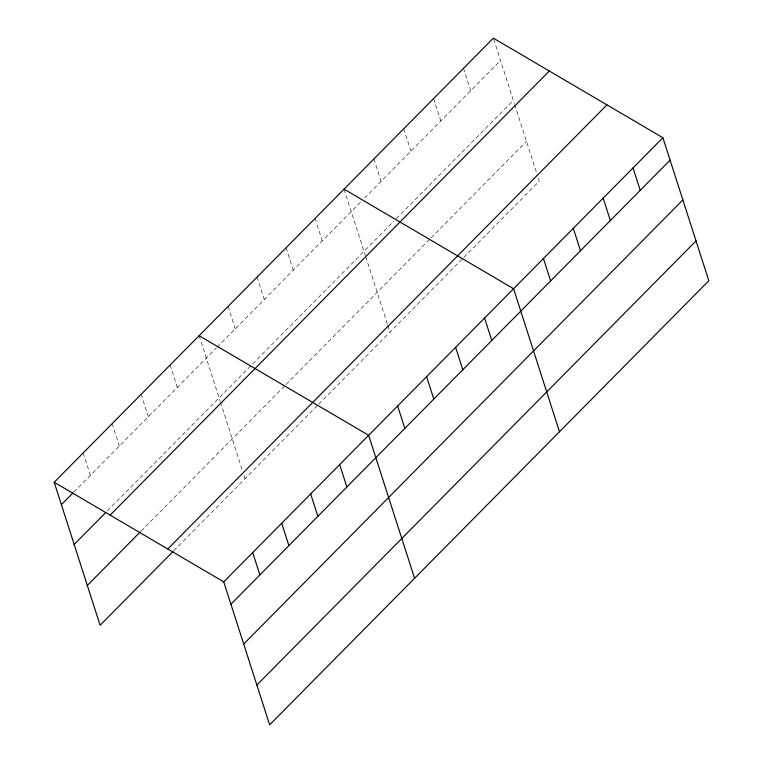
<?xml version="1.0" encoding="UTF-8"?>
<svg xmlns="http://www.w3.org/2000/svg" width="763" height="763" viewBox="0 0 763 763"><rect width="100%" height="100%" fill="white"/><g stroke="black" fill="none" stroke-linecap="round" stroke-linejoin="round"><path stroke-width="0.57" stroke-dasharray="3.81 2.86" d="M73.801 492.097L216.244 348.052M217.073 347.213L361.185 201.48M364.504 198.122L500.547 60.544M107.287 510.952L393.87 221.136M396.359 218.628L513.327 100.344M141.155 531.019L285.248 385.305M286.077 384.466L430.265 238.657M431.095 237.818L526.489 141.346M173.802 550.724L317.904 405M318.734 404.161L462.95 258.323M463.78 257.484L539.269 181.146L537.142 174.508M493.718 39.266L514.367 103.577M514.71 104.655L536.78 173.401M463.494 68.346L470.685 90.74M433.632 98.551L440.823 120.945M403.77 128.747L410.961 151.141M373.908 158.952L381.099 181.346M344.037 189.148L365.391 255.653M365.744 256.73L387.47 324.399M387.823 325.505L389.95 332.143M315.052 218.456L322.244 240.85M286.068 247.775L293.259 270.169M257.083 277.083L264.275 299.478M228.099 306.392L235.29 328.786M199.114 335.701L220.126 401.138M220.469 402.215L242.539 470.962M243.96 475.378L245.028 478.697M170.13 365.019L177.321 387.413M141.145 394.328L148.337 416.722M112.161 423.637L119.352 446.031M83.177 452.945L90.368 475.339"/><path stroke-width="1.14" d="M54.192 482.264L493.356 38.15L662.894 137.741L708.808 280.736L269.644 724.85L223.731 581.854L54.192 482.264L100.106 625.259L172.982 551.563M61.383 504.658L72.971 492.927M74.154 544.458L105.628 512.631M110.139 515.13L549.303 71.016M87.325 585.459L140.325 531.859M167.784 548.988L606.947 104.874M223.731 581.854L662.894 137.741M230.922 604.248L670.086 160.135M243.702 644.048L682.866 199.935M256.864 685.05L696.028 240.936M344.037 189.148L513.585 288.738L559.489 431.734M199.114 335.701L368.653 435.301L414.567 578.297M633.032 167.946L640.224 190.34M603.171 198.142L610.362 220.536M573.309 228.347L580.5 250.741M543.447 258.543L550.638 280.937M484.6 318.057L491.782 340.451M455.616 347.365L462.798 369.759M426.622 376.674L433.813 399.068M397.637 405.992L404.829 428.377M339.669 464.61L346.86 487.004M310.684 493.919L317.875 516.313M281.7 523.237L288.891 545.631M252.715 552.546L259.906 574.94"/></g></svg>
